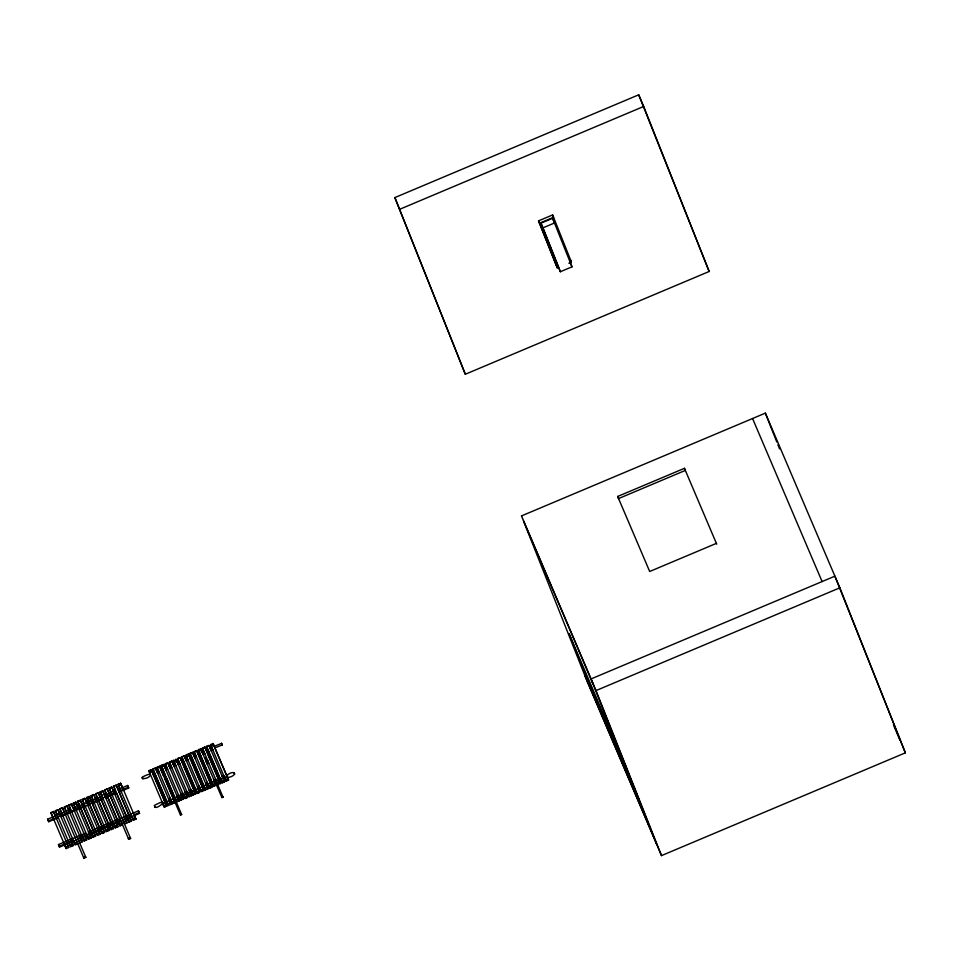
<?xml version="1.0" encoding="UTF-8"?>
<svg xmlns="http://www.w3.org/2000/svg" width="953" height="953" viewBox="0 0 953 953"><rect width="100%" height="100%" fill="white"/><g stroke="black" fill="none" stroke-linecap="round" stroke-linejoin="round"><path stroke-width="1.43" d="M180.439 814.934L181.594 814.446L180.439 814.934L173.982 799.805M221.93 797.59L222.966 797.018L221.93 797.59L215.354 782.365M394.864 197.581L638.713 94.812L643.68 106.462L709.163 271.486L465.314 374.255L394.864 197.581L465.314 374.255M399.831 209.231L643.68 106.462M538.54 220.87L552.621 214.937L553.622 217.26L539.541 223.193L557.362 268.115L538.54 220.87L539.541 223.193M560.364 271.736L540.97 223.193L552.597 218.285L554.586 222.942L542.948 227.85L560.364 271.736L572.003 266.84L552.597 218.285M568.881 263.254L571.443 262.17L552.621 214.937M521.517 515.907L765.366 413.125L839.867 587.81L905.35 752.846L661.501 855.615L586.988 680.93L521.517 515.907L596.018 690.58L661.501 855.615M684.445 468.316L685.29 470.448L618.521 498.586L617.675 496.453L684.445 468.316L716.704 544.115M150.121 773.896C129.179 780.424 156.876 780.698 148.799 770.751L151.348 769.81L166.835 806.321L153.35 774.729M155.208 774.467L152.921 769.011L155.399 767.963L170.956 804.582L169.503 801.199M159.091 772.192L159.401 772.883L157.042 767.272L159.52 766.236L173.47 798.888C174.232 801.509 176.96 803.808 172.29 803.2L171.147 800.508M162.594 769.035L161.164 765.533L163.642 764.497L179.2 801.104L177.746 797.732M167.645 769.416L165.286 763.806L167.764 762.757L183.321 799.376L181.868 795.993M171.766 767.677L169.408 762.066L171.885 761.018L185.835 793.682C186.597 796.303 189.313 798.566 184.656 797.983L183.512 795.302M179.938 764.056L177.651 758.588L180.129 757.552L195.687 794.159L194.233 790.787M183.036 759.958L181.773 756.849L184.251 755.812L198.2 788.465C198.963 791.085 201.679 793.361 197.021 792.777L195.877 790.085M191.1 756.074L190.016 753.382L192.482 752.334L208.04 788.953L206.598 785.57M196.389 756.98L194.138 751.643L196.604 750.595L210.565 783.259C211.328 785.88 214.044 788.155 209.386 787.559L208.242 784.879M203.465 750.857L202.381 748.165L204.871 747.104L220.405 783.735L218.952 780.364M206.575 746.533L209.041 745.496L222.931 778.041C223.693 780.674 226.409 782.937 221.751 782.353L206.408 746.175L207.921 749.928M148.799 770.751L151.479 770.119M152.945 768.988L155.601 768.38M157.114 767.379L159.723 766.653M161.164 765.533L163.845 764.914M165.298 763.782L167.966 763.174M169.479 762.174L172.088 761.435M173.732 760.744L176.21 759.696L191.565 795.898L189.957 791.943L187.491 792.979L173.446 760.077L174.875 763.639M177.663 758.564L180.331 757.957M181.844 756.956L184.453 756.229M187.062 758.016C186.133 755.312 184.453 754.383 188.575 754.49L203.918 790.692L202.477 787.309M190.028 753.358L192.697 752.751M194.209 751.75L196.818 751.012M199.677 753.406C198.879 750.773 196.401 748.808 200.928 749.272L216.283 785.475L215.986 784.784M202.393 748.153L205.05 747.545M206.706 746.842L209.172 745.806M211.792 747.593C210.851 744.889 209.172 743.959 213.293 744.067L227.052 776.314C227.255 779.22 235.748 775.158 234.426 773.491M50.89 812.611L53.451 811.527L68.735 847.479L66.186 848.551L50.89 812.611L52.344 816.161M55.369 810.717L57.93 809.645L73.226 845.585L70.665 846.669L55.369 810.717L56.823 814.279L59.384 813.195L57.93 809.645M61.302 812.385L59.86 808.835L62.41 807.751L83.888 858.188L85.818 857.378L85.496 856.58L83.578 857.39L83.888 858.188M65.781 810.503L64.339 806.941L66.901 805.869L82.184 841.809L79.623 842.893L78.17 839.331L121.055 821.26L122.508 824.821L119.947 825.894L106.105 793.504L104.651 789.954L107.212 788.87L128.691 839.307L130.609 838.497L130.299 837.699L128.381 838.509L128.691 839.307M68.819 805.059L71.38 803.975L86.663 839.927L84.102 840.999L68.819 805.059L70.26 808.609M73.298 803.165L75.859 802.092L91.143 838.032L88.581 839.116L73.298 803.165L74.739 806.726M77.777 801.282L80.338 800.198L94.18 832.588L95.622 836.15L93.06 837.222L77.777 801.282L93.06 837.222M82.256 799.388L84.817 798.316L100.101 834.256L97.54 835.34L82.256 799.388L83.697 802.95M86.735 797.506L89.296 796.422L103.138 828.812L104.58 832.374L102.019 833.446L86.735 797.506L102.019 833.446M91.214 795.612L93.775 794.54L109.059 830.48L106.498 831.564L91.214 795.612L92.667 799.174M95.693 793.73L98.254 792.646L112.097 825.036L113.538 828.598L110.977 829.67L95.693 793.73L110.977 829.67M100.172 791.836L102.733 790.764L118.017 826.704L115.468 827.788L100.172 791.836L101.626 795.398L104.187 794.314L102.733 790.764M110.584 791.621L109.142 788.06L111.692 786.987L126.987 822.927L124.426 824.011L122.973 820.45L139.531 813.385L139.221 812.587L134.099 814.744M115.063 789.727L113.621 786.177L116.171 785.093L131.466 821.045L128.905 822.117L116.766 793.73M118.101 784.283L120.662 783.211L135.945 819.151L133.384 820.235L118.101 784.283L119.542 787.845M51.081 812.969L53.63 811.896M55.56 811.086L58.121 810.002M59.86 808.835L62.6 808.12M64.339 806.941L67.079 806.226M68.997 805.416L71.558 804.344M73.476 803.534L76.037 802.45M77.955 801.64L80.517 800.568M82.434 799.758L84.996 798.674M86.914 797.864L89.475 796.791M91.393 795.981L93.954 794.897M95.872 794.087L98.433 793.015M100.351 792.205L102.912 791.121M104.651 789.954L107.391 789.239M109.142 788.06L111.882 787.345M113.621 786.177L116.361 785.463M118.279 784.653L120.84 783.569M149.383 772.216L151.861 771.168L151.289 769.69M161.748 766.998L164.214 765.962L163.654 764.473M174.113 761.792L176.579 760.744L175.912 759.029L176.21 759.696M186.478 756.575L188.944 755.538L188.277 753.823L188.575 754.49M198.843 751.369L201.309 750.333L200.642 748.605L200.928 749.272M211.197 746.163L213.675 745.115L213.007 743.4L213.293 744.067M73.929 804.761L76.49 803.677L75.859 802.092M87.366 799.09L89.927 798.018L89.296 796.422M118.732 785.88L121.293 784.795L120.662 783.211M213.675 745.115L214.175 746.342L221.584 743.364L222.24 744.96L214.866 747.879M88.176 801.056L90.738 799.984L89.927 798.018M47.972 819.985L47.65 819.187L70.701 809.478M73.417 808.335L101.888 796.327M104.604 795.183L115.444 790.621M118.16 789.477L127.654 785.475L128.715 788.012L119.22 792.014M85.008 805.511L48.4 820.938L48.71 821.736L58.204 817.734M87.724 804.368L116.195 792.36M118.911 791.216L128.393 787.226L128.715 788.012M60.921 816.59L89.391 804.594M92.107 803.45L102.948 798.876M105.664 797.732L116.504 793.158M163.511 775.539L165.167 774.849M204.74 758.219L206.396 757.516M716.442 543.353L649.684 571.49L617.675 496.453M165.846 781.234L167.502 780.543L166.203 777.279L164.547 777.97L172.719 797.232M58.788 845.359L58.467 844.561L85.591 833.125M88.307 831.981L138.471 810.836L139.531 813.385M154.243 805.535C172.743 795.35 155.768 811.622 154.565 806.333M73.298 840.367L59.217 846.3L59.527 847.098L76.252 840.141L77.705 843.703L75.144 844.775L60.039 809.192M120.662 820.414L77.777 838.485L78.098 839.283M122.58 819.604L131.538 815.828M227.028 776.397C226.004 774.634 234.688 770 234.748 774.277M165.226 802.366C159.449 803.701 167.192 809.168 164.059 806.667L149.002 771.168M153.123 769.428L166.882 801.664L169.348 800.627M157.245 767.689L171.004 799.924L173.47 798.888M161.367 765.95L175.126 798.197L177.592 797.149M181.713 795.41L179.247 796.458L180.844 800.413L165.488 764.211M169.61 762.483L183.369 794.719L185.835 793.682M194.078 790.204L191.601 791.24L193.209 795.195L177.854 759.005M181.975 757.266L195.722 789.513L198.2 788.465M202.322 786.725C196.544 788.071 204.287 793.539 201.143 791.038L186.097 755.526M190.219 753.799L203.966 786.034L206.444 784.998M194.341 752.06L208.088 784.295L210.565 783.259M198.462 750.321L212.209 782.556L214.687 781.52M202.584 748.581L216.331 780.829L218.809 779.78M220.453 779.089L222.931 778.041M227.052 776.314C221.275 777.648 229.018 783.116 225.873 780.614L210.827 745.115M66.186 848.551L65.543 846.967L68.104 845.883M70.665 846.669L70.034 845.073L72.583 843.989L71.773 842.035M75.144 844.775L74.513 843.191L77.074 842.107M78.992 841.296L81.553 840.212L80.731 838.259M84.102 840.999L83.471 839.414L86.032 838.33L85.21 836.365M88.581 839.116L87.95 837.52L90.511 836.436L89.701 834.483M92.429 835.638L94.99 834.554M97.54 835.34L96.908 833.744L99.469 832.66M101.387 831.862L103.948 830.778M106.498 831.564L105.866 829.968L108.428 828.884L107.618 826.93M110.345 828.086L112.907 827.001M115.468 827.788L114.825 826.191L117.386 825.107M119.947 825.894L119.316 824.309L121.865 823.225M123.795 822.415L126.344 821.331L125.534 819.377M128.905 822.117L128.274 820.533L130.835 819.449M133.384 820.235L132.753 818.639L135.314 817.555L134.492 815.601M163.678 805.619L166.144 804.582M166.882 801.664L168.467 805.595L167.799 803.879L170.265 802.843M172.29 803.2L172.6 803.891L171.921 802.152L174.387 801.104M176.65 801.997L176.043 800.413L178.509 799.364M180.165 798.674L182.631 797.625M184.656 797.983L184.965 798.674L184.286 796.934L186.752 795.898M188.777 796.243L189.075 796.911L188.408 795.195L190.874 794.159M192.53 793.468L194.996 792.419M197.021 792.777L197.331 793.468L196.652 791.729L199.117 790.68M200.773 789.989L203.239 788.941M191.517 757.063L205.574 789.989L204.895 788.25L207.361 787.214M209.386 787.559L209.696 788.25L209.005 786.511L211.483 785.475M213.508 785.832L213.806 786.499L213.127 784.784L215.604 783.735M217.629 784.093L217.939 784.784L217.248 783.044L219.726 781.996M221.751 782.353L222.061 783.044L221.37 781.305L223.848 780.257M225.492 779.566L227.97 778.53L226.707 775.599M225.873 780.614C227.779 778.077 229.721 782.056 227.97 778.53M70.486 846.3L73.036 845.216M74.965 844.418L77.705 843.703M88.403 838.747L90.964 837.663M101.84 833.089L104.58 832.374M106.319 831.195L108.88 830.111M115.277 827.418L118.017 826.704M133.206 819.866L135.767 818.782M164.261 807.084L166.727 806.047M168.383 805.345L170.849 804.308M172.505 803.617L174.971 802.569M176.627 801.878L179.093 800.83M180.748 800.139L183.214 799.09M184.858 798.4L187.336 797.363M188.98 796.66L191.458 795.624M193.102 794.921L195.579 793.885M197.223 793.194L199.701 792.146M201.345 791.455L203.823 790.406M205.467 789.715L207.945 788.679M209.589 787.976L212.066 786.94M213.71 786.237L216.188 785.201M217.832 784.51L220.31 783.461M221.954 782.77L224.431 781.722M226.075 781.031L228.553 779.995M596.018 690.58L839.867 587.81M222.073 776.111L223.395 779.292M205.884 749.558L207.206 752.739M219.702 777.434L221.37 781.305M203.084 754.478L201.857 751.572M200.547 755.36L199.284 752.334L199.642 753.239M207.23 782.365L209.005 786.511M205.586 783.056L206.908 786.237L206.61 785.558M191.041 755.812L192.375 758.993L191.732 757.528M189.397 756.503L190.719 759.684L190.421 758.993M201.464 784.795L202.715 787.821M200.249 788.87L198.986 785.844L199.344 786.737M194.865 787.583L196.652 791.729M181.153 759.982L182.488 763.162M182.499 792.789L184.286 796.934M180.856 793.48L182.19 796.66L181.88 795.969M164.666 766.927L166.001 770.107L165.691 769.416M177.985 798.245L176.805 795.374M161.796 771.692L159.532 766.212M175.126 798.197C176.627 801.866 173.482 794.325 174.625 797.161M172.612 796.958L173.839 799.865M170.146 797.995L171.921 802.152M131.466 821.045L130.144 818.008M113.538 828.598L112.228 825.56M100.101 834.256L98.778 831.219M95.622 836.15L83.483 807.763M68.735 847.479L67.425 844.441M214.354 746.759L214.937 748.034M204.824 747.009L205.848 749.618M208.993 745.365L211.328 751L211.018 750.309M196.628 750.583L210.136 782.496M192.506 752.322L193.662 755.241M184.263 755.789L185.585 759.124M180.141 757.528L181.118 760.029M171.897 761.006L173.053 763.925M155.41 767.951L157.65 773.312M212.674 749.618L212.984 750.309L211.757 747.402M224.741 777.91C225.766 780.233 222.907 773.407 224.074 776.326M210.303 748.51L210.005 747.819L210.363 748.724M218.976 780.34L219.273 781.031L218.046 778.125M204.43 753.096L204.74 753.775L203.513 750.869M208.254 784.855L208.564 785.546L208.088 784.295M204.133 786.594L204.895 788.25M187.944 760.041L188.253 760.732L187.026 757.826M186.3 760.732C187.324 763.055 184.465 756.241 185.632 759.148M183.822 761.781C184.846 764.092 181.987 757.278 183.155 760.184M194.245 790.764L194.555 791.455L193.328 788.548M178.056 764.211L178.366 764.902L177.139 761.995M190.123 792.503L190.433 793.194L189.206 790.287M173.934 765.95L174.244 766.629L173.017 763.722M183.524 795.279L183.834 795.969L183.369 794.719M179.402 797.018C180.439 799.329 177.58 792.515 178.747 795.421M169.515 801.187L169.825 801.878L168.598 798.971M153.326 774.634L153.636 775.313L152.409 772.406M165.393 802.926L165.703 803.605L164.476 800.711M709.163 271.486L638.713 94.812M893.426 724.899L899.799 739.838M905.35 752.846L834.899 576.172L591.051 678.941L656.534 843.965M752.56 418.522L822.105 581.568M570.442 259.847L571.443 262.17M570.013 262.182L572.003 266.84M540.97 223.193L542.948 227.85M523.626 521.22L593.159 684.254M626.181 767.451L569.048 633.531L581.711 665.42L638.832 799.341M584.88 675.617L654.425 838.652M215.164 748.677L228.351 779.578M208.004 750.118L219.464 776.981M207.492 753.489L217.808 777.672M216.331 780.829L217.248 783.044M216.51 781.877L222.966 797.018M212.209 782.556L213.127 784.784M200.333 754.931L211.221 780.459M203.966 786.034C205.419 789.537 202.334 782.187 203.465 785.01M190.433 759.1L201.321 784.617M195.722 789.513L196.092 790.49M183.846 761.876L194.734 787.404M182.773 763.913L193.078 788.095M187.491 792.979L188.408 795.195M165.381 775.575L163.213 770.489C164.214 772.609 161.009 765.271 162.832 769.44M167.502 780.543L176.412 801.461M175.138 799.317L181.594 814.446M161.557 771.18L163.725 776.266M171.004 799.924L171.373 800.901M154.994 774.039L165.882 799.555M129 815.339L116.171 785.093M113.8 786.535L128.274 820.533M109.321 788.429L130.609 838.497M120.042 819.115L107.212 788.87M104.842 790.311L119.316 824.309M116.707 823.666L117.838 826.334M111.084 822.892L98.254 792.646M90.738 799.984L104.401 832.005M64.518 807.31L85.818 857.378M47.65 819.187L48.71 821.736M58.467 844.561L59.527 847.098M208.159 750.333C206.265 745.925 210.113 754.943 208.219 750.571M175.257 764.473C177.079 768.785 173.78 760.768 174.911 763.663M160.854 769.547L160.521 768.714L160.902 769.559M234.331 773.312L234.045 772.597M220.822 780.066L220.703 779.661M168.931 765.664L168.336 764.223M167.12 802.235L167.799 803.879M162.522 802.974L162.189 802.188M154.648 806.5L154.982 807.298M142.581 778.208L142.914 779.006M142.497 778.041L142.2 777.326M177.091 761.983L176.579 760.744M152.361 772.395L152.039 771.62M201.726 751.345L201.309 750.333M175.626 799.388L176.043 800.413M121.293 784.795L122.103 786.761M131.943 816.673L132.753 818.639M113.145 790.537L111.692 786.987M114.015 824.226L114.825 826.191M95.217 798.09L93.775 794.54M105.056 828.002L105.866 829.968M86.258 801.866L84.817 798.316M96.098 831.778L96.908 833.744M81.779 803.76L80.338 800.198M76.49 803.677L77.3 805.642M87.14 835.555L87.95 837.52M72.821 807.536L71.38 803.975M82.661 837.449L83.471 839.414M68.342 809.419L66.901 805.869M63.863 811.313L62.41 807.751M73.691 841.225L74.513 843.191M69.212 843.107L70.034 845.073M54.905 815.089L53.451 811.527M64.733 845.001L65.543 846.967M164.547 766.784L164.214 765.962M189.206 756.17L188.944 755.538M216.7 781.794L215.473 778.899L215.831 779.792M210.065 782.222L209.708 781.329L211.03 784.51M191.1 790.216L190.743 789.31L192.077 792.491M185.335 792.646L184.977 791.74L186.311 794.921M765.366 413.125L776.814 442.013M777.91 444.765L779.554 448.887M138.471 810.836L138.793 811.634M127.654 785.475L127.964 786.273M135.314 817.555L135.945 819.151M126.344 821.331L126.987 822.927M108.428 828.884L109.059 830.48M90.511 836.436L91.143 838.032M86.032 838.33L86.663 839.927M81.553 840.212L82.184 841.809M72.583 843.989L73.226 845.585M213.925 779.864L215.152 782.77M212.686 783.807L211.459 780.9M194.841 757.945L193.626 755.038M197.45 786.809L198.677 789.715M187.955 794.23L186.728 791.324M170.122 768.368L168.895 765.462M166.12 800.008L167.347 802.914M221.501 743.209L222.24 744.96M207.432 759.946L205.777 760.649L207.075 763.913L208.731 763.21L207.432 759.946"/></g></svg>
